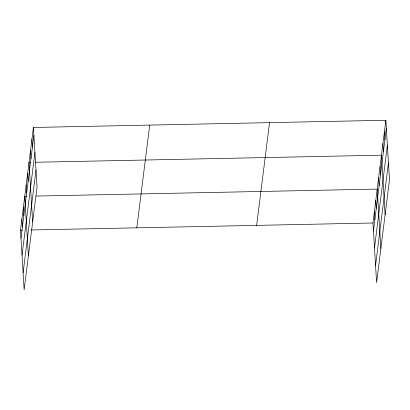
<?xml version="1.0" encoding="UTF-8"?>
<svg xmlns="http://www.w3.org/2000/svg" width="410" height="410" viewBox="0 0 410 410"><rect width="100%" height="100%" fill="white"/><g stroke="black" fill="none" stroke-linecap="round" stroke-linejoin="round"><path stroke-width="0.61" d="M33.405 127.469L37.043 187.006L24.144 289.737L20.5 230.2L33.405 127.469L385.856 120.263L389.5 179.8L376.595 282.531L372.957 222.994L385.856 120.263M20.987 238.195L33.892 135.459M22.027 255.204L34.932 152.469M23.103 272.727L36.003 169.996M136.812 227.822L149.712 125.091M256.645 225.372L269.549 122.641M373.443 230.989L386.348 128.253M374.484 247.999L387.388 145.263M375.555 265.521L388.46 162.79M30.273 162.37L29.018 162.396L32.656 221.933M35.301 162.268L381.469 155.19L385.113 214.727M26.645 196.262L24.759 196.298L28.398 255.835M36.075 196.067L377.215 189.092L380.854 248.629M20.5 230.2L22.386 230.164M31.186 229.984L372.957 222.994M384.395 131.907L384.887 139.897M382.935 143.551L383.422 151.541M380.055 166.491L380.541 174.486M378.635 177.791L379.122 185.786M375.796 200.393L376.283 208.388M374.376 211.693L374.863 219.688M31.939 139.113L32.431 147.103M30.478 150.757L30.965 158.747M27.598 173.696L28.085 181.691M26.178 184.997L26.665 192.992M23.339 207.598L23.826 215.593M21.92 218.899L22.406 226.894"/></g></svg>
